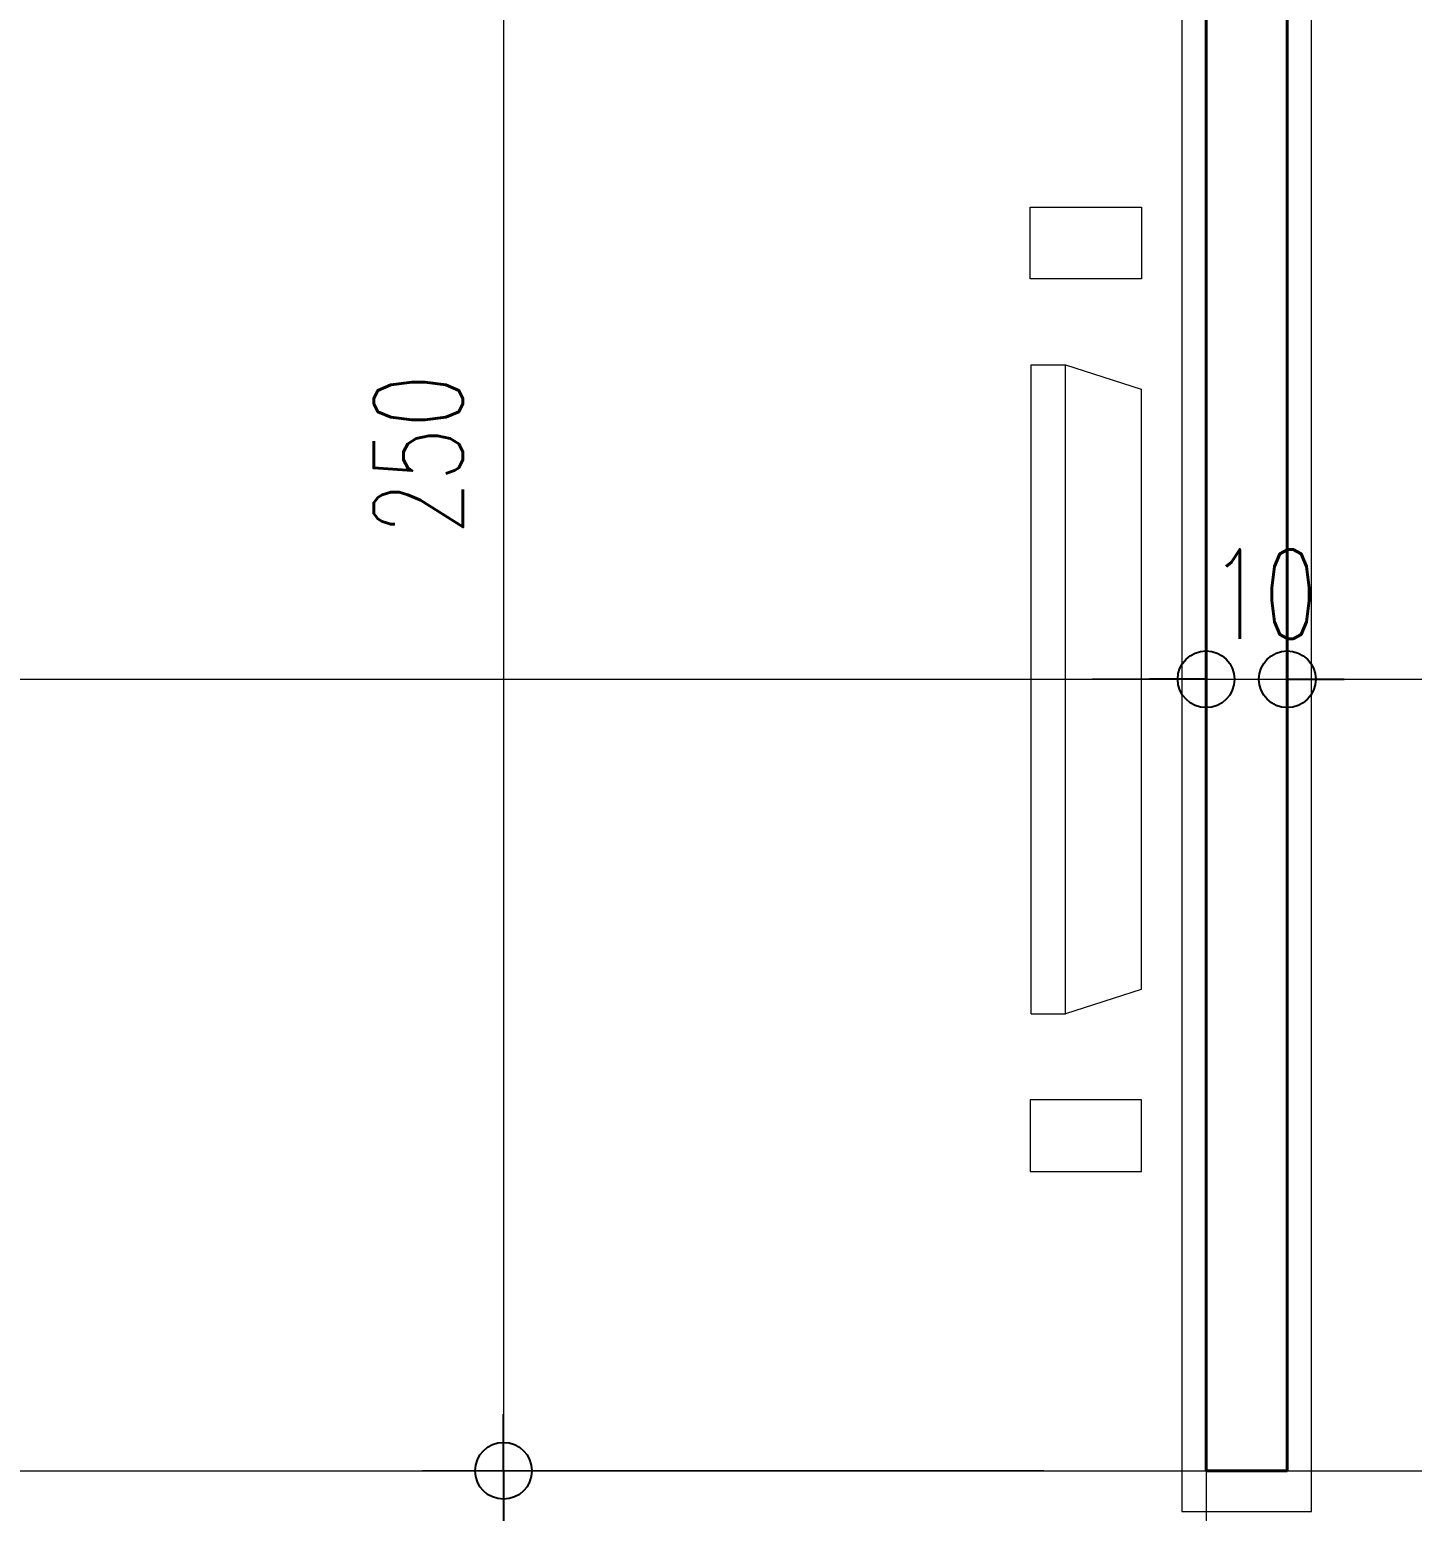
# Model space of a CAD drawing. Header units: millimetres. Extents: x 2016.56 to 2021.8, y 13721.83 to 13722.48.
# Drawn here: x 2017.80529 to 2017.83937, y 13722.20979 to 13722.24632 of the extents above; entities that cross this region are included whole.
import ezdxf

# ---------------------------------------------------------------- set-up
doc = ezdxf.new("R2010")
doc.units = ezdxf.units.MM
doc.linetypes.add('ACAD_ISO04W100', pattern=[30, 24, -3, 0, -3])
doc.layers.get('0').update_dxf_attribs({"lineweight": 20})
for name, color, linetype, lineweight in [('aks', 1, 'Continuous', 9), ('DH', 7, 'Continuous', 20), ('DUVAR', 4, 'Continuous', 40), ('DV', 7, 'Continuous', 20), ('PENCERE', 3, 'Continuous', 13), ('SIVA', 7, 'Continuous', 20), ('TEFRİŞ', 11, 'Continuous', 9)]:
    doc.layers.add(name, color=color, linetype=linetype, lineweight=lineweight)
doc.styles.get("Standard").update_dxf_attribs({"font": 'txt.shx', "width": 0.7, "height": 11})

msp = doc.modelspace()

# ---------------------------------------------------------------- linework, layer by layer
at = {"color": 0, "lineweight": -2}
for p, q in [((2017.834291, 13722.230305), (2017.832891, 13722.230305)), ((2017.834291, 13722.230305), (2017.832891, 13722.230305)), ((2017.836291, 13722.230305), (2017.837691, 13722.230305)), ((2017.836291, 13722.230305), (2017.837691, 13722.230305)), ((2017.816969, 13722.210789), (2017.816969, 13722.212189)), ((2017.816969, 13722.210789), (2017.816969, 13722.209389))]:
    msp.add_line(p, q, dxfattribs=at)
for centre in [(2017.834291, 13722.230305), (2017.834291, 13722.230305), (2017.836291, 13722.230305), (2017.836291, 13722.230305), (2017.816969, 13722.210789), (2017.816969, 13722.210789)]:
    msp.add_circle(centre, 0.0007, dxfattribs=at)
at = {"layer": 'aks', "linetype": 'ACAD_ISO04W100', "ltscale": 2}
for p, q in [((2017.834291, 13722.406452), (2017.834291, 13721.952387)), ((2017.678471, 13722.210789), (2018.21211, 13722.210789))]:
    msp.add_line(p, q, dxfattribs=at)
at = {"layer": 'DH', "lineweight": 20}
for p, q in [((2017.834291, 13722.22619), (2017.834291, 13722.232305)), ((2017.834291, 13722.22619), (2017.834291, 13722.232305)), ((2017.836291, 13722.227375), (2017.836291, 13722.232305)), ((2017.836291, 13722.226021), (2017.836291, 13722.232305))]:
    msp.add_line(p, q, dxfattribs=at)
at = {"layer": 'DH'}
for p, q in [((2017.737691, 13722.230305), (2017.832891, 13722.230305)), ((2017.832891, 13722.230305), (2017.831491, 13722.230305)), ((2017.834291, 13722.230305), (2017.836291, 13722.230305)), ((2017.837691, 13722.230305), (2017.856891, 13722.230305)), ((2017.837691, 13722.230305), (2017.839091, 13722.230305))]:
    msp.add_line(p, q, dxfattribs=at)
at = {"layer": 'DUVAR'}
for p, q in [((2017.836291, 13722.263789), (2017.836291, 13722.210789)), ((2017.834291, 13722.260789), (2017.834291, 13722.210789)), ((2017.834291, 13722.210789), (2017.836291, 13722.210789))]:
    msp.add_line(p, q, dxfattribs=at)
at = {"layer": 'DV'}
msp.add_line((2017.816969, 13722.259389), (2017.816969, 13722.212189), dxfattribs=at)
at = {"layer": 'DV', "lineweight": 20}
msp.add_line((2017.830291, 13722.210789), (2017.814969, 13722.210789), dxfattribs=at)
msp.add_line((2017.830291, 13722.210789), (2017.814969, 13722.210789), dxfattribs=at)
at = {"layer": 'PENCERE', "extrusion": (2.99932e-32, 1.22461e-16, -1)}
for p, q in [((2017.833691, 13722.210789), (2017.833691, 13722.209789)), ((2017.833691, 13722.209789), (2017.836891, 13722.209789))]:
    msp.add_line(p, q, dxfattribs=at)
at = {"layer": 'PENCERE'}
for p, q in [((2017.833691, 13722.210789), (2017.834291, 13722.210789)), ((2017.836291, 13722.210789), (2017.836891, 13722.210789)), ((2017.836891, 13722.209789), (2017.836891, 13722.210789))]:
    msp.add_line(p, q, dxfattribs=at)
at = {"layer": 'SIVA'}
for p, q in [((2017.836891, 13722.210789), (2017.836891, 13722.263789)), ((2017.833691, 13722.260189), (2017.833691, 13722.210789))]:
    msp.add_line(p, q, dxfattribs=at)
at = {"layer": 'TEFRİŞ'}
for p, q in [((2017.829949, 13722.240179), (2017.829949, 13722.241946)), ((2017.829949, 13722.241946), (2017.832701, 13722.241946)), ((2017.832701, 13722.241946), (2017.832701, 13722.240179)), ((2017.832701, 13722.240179), (2017.829949, 13722.240179)), ((2017.829977, 13722.222059), (2017.829977, 13722.238059)), ((2017.829977, 13722.238059), (2017.830824, 13722.238059)), ((2017.830824, 13722.222059), (2017.830824, 13722.238059)), ((2017.830824, 13722.238059), (2017.832691, 13722.237459)), ((2017.832691, 13722.237459), (2017.832691, 13722.222659)), ((2017.832691, 13722.222659), (2017.830824, 13722.222059)), ((2017.829977, 13722.222059), (2017.830824, 13722.222059)), ((2017.829949, 13722.219939), (2017.829949, 13722.218171)), ((2017.832701, 13722.219939), (2017.829949, 13722.219939)), ((2017.832701, 13722.218171), (2017.832701, 13722.219939)), ((2017.829949, 13722.218171), (2017.832701, 13722.218171))]:
    msp.add_line(p, q, dxfattribs=at)

# ---------------------------------------------------------------- texts
at = {"layer": 'DH', "width": 0.7}
msp.add_text('10', height=0.0022, dxfattribs=at).set_placement((2017.834392, 13722.231305))
at = {"layer": 'DV', "width": 0.7}
msp.add_text('250', height=0.0022, rotation=90, dxfattribs=at).set_placement((2017.815969, 13722.233864))

doc.saveas('drawing.dxf')
